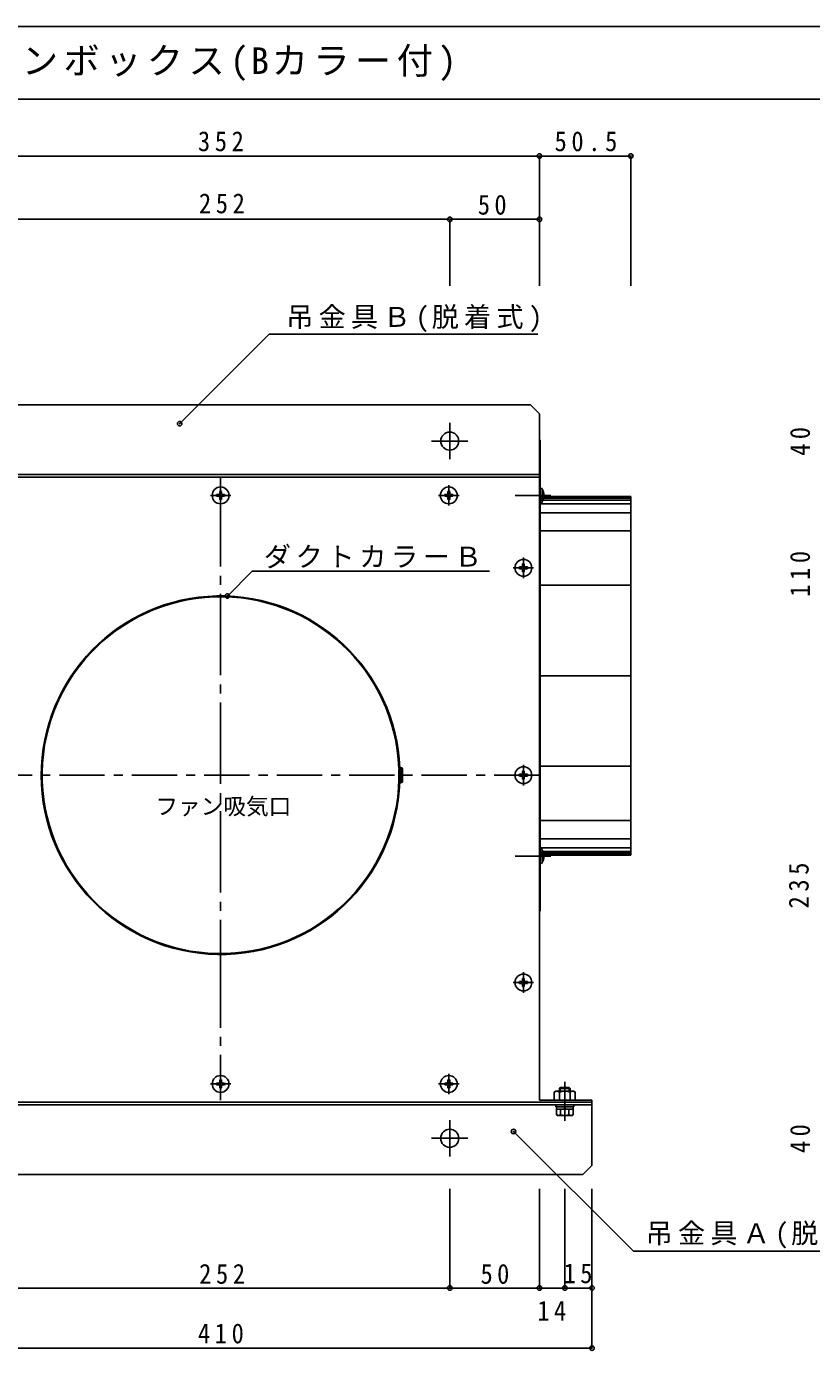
# Model space of a CAD drawing. Units: millimetres, scale not verified. Extents: x -2083 to 2037, y -682 to 723.
# Drawn here: x 389 to 822, y -13 to 723 of the extents above; entities that cross this region are included whole.
import ezdxf
from ezdxf.enums import TextEntityAlignment as Align

# ---------------------------------------------------------------- set-up
doc = ezdxf.new("R2010")
doc.units = ezdxf.units.MM
doc.header["$LTSCALE"] = 5
doc.header["$PDMODE"] = 32
doc.header["$PDSIZE"] = 2.5
doc.linetypes.add('CHAIN1', pattern=[8, 5, -1, 1, -1])
doc.linetypes.add('CHAIN2', pattern=[12, 9, -1, 1, -1])
doc.layers.add('0-0', color=4, linetype='Continuous')
doc.layers.add('F-0', color=2, linetype='Continuous')
doc.styles.add('ＭＳ ゴシック', font='')
doc.styles.get('ＭＳ ゴシック').set_extended_font_data('MS Gothic')

msp = doc.modelspace()

# ---------------------------------------------------------------- linework, layer by layer
at = {"layer": '0-0'}
for p, q in [((320.138, 651.871), (672.138, 651.871)), ((672.138, 651.871), (722.638, 651.871)), ((672.138, 651.871), (672.138, 580.228)), ((722.638, 651.871), (722.638, 580.228)), ((370.138, 616.929), (622.638, 616.929)), ((622.638, 616.929), (672.138, 616.929)), ((622.638, 616.929), (622.638, 580.228)), ((672.138, 616.929), (672.138, 580.228)), ((473.557, 504.086), (522.944, 553.473)), ((522.944, 553.473), (671.311, 553.473)), ((325.138, 514.461), (667.138, 514.461)), ((672.638, 476.061), (320.138, 476.061)), ((495.038, 464.967), (493.919, 464.95)), ((495.038, 463.955), (493.919, 463.971)), ((495.038, 464.967), (495.444, 465.155)), ((495.038, 463.955), (495.444, 463.766)), ((495.632, 465.561), (495.444, 465.155)), ((495.632, 463.361), (495.444, 463.766)), ((495.632, 465.561), (495.649, 466.68)), ((496.645, 465.561), (496.628, 466.68)), ((496.645, 465.561), (496.833, 465.155)), ((496.645, 463.361), (496.833, 463.766)), ((497.238, 464.967), (496.833, 465.155)), ((497.238, 463.955), (496.833, 463.766)), ((497.238, 464.967), (498.358, 464.95)), ((497.238, 463.955), (498.358, 463.971)), ((621.038, 464.967), (619.919, 464.95)), ((621.038, 463.955), (619.919, 463.971)), ((621.038, 464.967), (621.444, 465.155)), ((621.038, 463.955), (621.444, 463.766)), ((621.632, 465.561), (621.444, 465.155)), ((621.632, 463.361), (621.444, 463.766)), ((621.632, 465.561), (621.649, 466.68)), ((622.645, 465.561), (622.628, 466.68)), ((622.645, 465.561), (622.833, 465.155)), ((622.645, 463.361), (622.833, 463.766)), ((623.238, 464.967), (622.833, 465.155)), ((623.238, 463.955), (622.833, 463.766)), ((623.238, 464.967), (624.358, 464.95)), ((623.238, 463.955), (624.358, 463.971)), ((672.638, 468.011), (672.638, 460.911)), ((673.188, 468.461), (673.088, 468.461)), ((673.638, 468.011), (673.638, 460.911)), ((495.632, 463.361), (495.649, 462.241)), ((496.645, 463.361), (496.628, 462.241)), ((621.632, 463.361), (621.649, 462.241)), ((622.645, 463.361), (622.628, 462.241)), ((672.638, 463.168), (722.638, 463.168)), ((672.638, 462.868), (722.638, 462.868)), ((672.638, 461.868), (722.638, 461.868)), ((672.638, 459.868), (722.638, 459.868)), ((673.088, 460.461), (673.188, 460.461)), ((672.638, 454.868), (722.638, 454.868)), ((672.638, 444.868), (722.638, 444.868)), ((499.864, 408.891), (513.622, 422.648)), ((513.622, 422.648), (644.541, 422.648)), ((662.202, 424.967), (661.083, 424.95)), ((662.202, 423.955), (661.083, 423.971)), ((662.202, 424.967), (662.608, 425.155)), ((662.202, 423.955), (662.608, 423.766)), ((662.796, 425.561), (662.608, 425.155)), ((662.796, 423.361), (662.608, 423.766)), ((662.796, 425.561), (662.813, 426.68)), ((662.796, 423.361), (662.813, 422.241)), ((663.808, 425.561), (663.792, 426.68)), ((663.808, 423.361), (663.792, 422.241)), ((663.808, 425.561), (663.997, 425.155)), ((663.808, 423.361), (663.997, 423.766)), ((664.402, 424.967), (663.997, 425.155)), ((664.402, 423.955), (663.997, 423.766)), ((664.402, 424.967), (665.521, 424.95)), ((664.402, 423.955), (665.521, 423.971)), ((672.638, 414.868), (722.638, 414.868)), ((672.638, 364.868), (722.638, 364.868)), ((662.202, 310.467), (661.083, 310.45)), ((662.202, 309.455), (661.083, 309.471)), ((662.202, 310.467), (662.608, 310.655)), ((662.202, 309.455), (662.608, 309.266)), ((662.796, 311.061), (662.608, 310.655)), ((662.796, 308.861), (662.608, 309.266)), ((662.796, 311.061), (662.813, 312.18)), ((663.808, 311.061), (663.792, 312.18)), ((663.808, 311.061), (663.997, 310.655)), ((663.808, 308.861), (663.997, 309.266)), ((664.402, 310.467), (663.997, 310.655)), ((664.402, 309.455), (663.997, 309.266)), ((664.402, 310.467), (665.521, 310.45)), ((664.402, 309.455), (665.521, 309.471)), ((672.638, 314.868), (722.638, 314.868)), ((662.796, 308.861), (662.813, 307.741)), ((663.808, 308.861), (663.792, 307.741)), ((672.638, 284.868), (722.638, 284.868)), ((672.638, 274.868), (722.638, 274.868)), ((672.638, 269.868), (722.638, 269.868)), ((672.638, 268.825), (672.638, 261.725)), ((672.638, 267.868), (722.638, 267.868)), ((672.638, 266.868), (722.638, 266.868)), ((672.638, 266.568), (722.638, 266.568)), ((673.188, 269.275), (673.088, 269.275)), ((673.638, 268.825), (673.638, 261.725)), ((673.088, 261.275), (673.188, 261.275)), ((662.202, 195.967), (661.083, 195.95)), ((662.202, 194.955), (661.083, 194.971)), ((662.202, 195.967), (662.608, 196.155)), ((662.202, 194.955), (662.608, 194.766)), ((662.796, 196.561), (662.608, 196.155)), ((662.796, 194.361), (662.608, 194.766)), ((662.796, 196.561), (662.813, 197.68)), ((662.796, 194.361), (662.813, 193.241)), ((663.808, 196.561), (663.792, 197.68)), ((663.808, 194.361), (663.792, 193.241)), ((663.808, 196.561), (663.997, 196.155)), ((663.808, 194.361), (663.997, 194.766)), ((664.402, 195.967), (663.997, 196.155)), ((664.402, 194.955), (663.997, 194.766)), ((664.402, 195.967), (665.521, 195.95)), ((664.402, 194.955), (665.521, 194.971)), ((495.038, 139.967), (493.919, 139.95)), ((495.038, 139.967), (495.444, 140.155)), ((495.632, 140.561), (495.444, 140.155)), ((495.632, 140.561), (495.649, 141.68)), ((496.645, 140.561), (496.628, 141.68)), ((496.645, 140.561), (496.833, 140.155)), ((497.238, 139.967), (496.833, 140.155)), ((497.238, 139.967), (498.358, 139.95)), ((621.038, 139.967), (619.919, 139.95)), ((621.038, 139.967), (621.444, 140.155)), ((621.632, 140.561), (621.444, 140.155)), ((621.632, 140.561), (621.649, 141.68)), ((622.645, 140.561), (622.628, 141.68)), ((622.645, 140.561), (622.833, 140.155)), ((623.238, 139.967), (622.833, 140.155)), ((623.238, 139.967), (624.358, 139.95)), ((495.038, 138.955), (493.919, 138.971)), ((495.038, 138.955), (495.444, 138.766)), ((495.632, 138.361), (495.444, 138.766)), ((495.632, 138.361), (495.649, 137.241)), ((496.645, 138.361), (496.628, 137.241)), ((496.645, 138.361), (496.833, 138.766)), ((497.238, 138.955), (496.833, 138.766)), ((497.238, 138.955), (498.358, 138.971)), ((621.038, 138.955), (619.919, 138.971)), ((621.038, 138.955), (621.444, 138.766)), ((621.632, 138.361), (621.444, 138.766)), ((621.632, 138.361), (621.649, 137.241)), ((622.645, 138.361), (622.628, 137.241)), ((622.645, 138.361), (622.833, 138.766)), ((623.238, 138.955), (622.833, 138.766)), ((623.238, 138.955), (624.358, 138.971)), ((691.038, 135.461), (681.238, 135.461)), ((683.138, 137.019), (683.68, 137.561)), ((683.138, 137.019), (689.138, 137.019)), ((683.138, 135.461), (683.138, 137.019)), ((683.252, 130.461), (683.252, 134.956)), ((683.68, 137.561), (688.597, 137.561)), ((683.68, 135.461), (683.68, 137.561)), ((684.888, 137.561), (684.888, 137.561)), ((686.138, 137.561), (686.138, 137.561)), ((688.597, 137.561), (689.138, 137.019)), ((688.597, 135.461), (688.597, 137.561)), ((689.025, 130.461), (689.025, 134.956)), ((689.138, 135.461), (689.138, 137.019)), ((291.138, 127.861), (701.138, 127.861)), ((691.912, 130.461), (680.365, 130.461)), ((691.138, 127.861), (681.138, 127.861)), ((681.138, 127.861), (681.138, 126.861)), ((681.138, 126.861), (691.138, 126.861)), ((681.52, 122.418), (681.52, 125.561)), ((690.757, 125.561), (681.52, 125.561)), ((690.738, 126.861), (681.538, 126.861)), ((681.538, 125.561), (681.538, 126.861)), ((690.738, 125.561), (681.538, 125.561)), ((683.829, 122.418), (683.829, 125.561)), ((684.888, 126.361), (684.888, 126.361)), ((685.764, 125.561), (686.113, 126.861)), ((686.138, 126.361), (686.138, 126.361)), ((686.164, 125.561), (686.513, 126.861)), ((688.448, 122.418), (688.448, 125.561)), ((690.738, 125.561), (690.738, 126.861)), ((690.757, 122.418), (690.757, 125.561)), ((691.138, 126.861), (691.138, 127.861)), ((701.138, 94.461), (701.138, 129.461)), ((682.138, 122.061), (681.52, 122.418)), ((690.138, 122.061), (682.138, 122.061)), ((690.138, 122.061), (690.757, 122.418)), ((657.865, 113.189), (724.004, 47.05)), ((696.138, 89.461), (296.138, 89.461)), ((696.138, 89.461), (701.138, 94.461)), ((622.638, 26.757), (622.638, 81.532)), ((672.138, 26.757), (672.138, 81.532)), ((686.138, 26.757), (686.138, 81.532)), ((701.138, -6.417), (701.138, 81.532)), ((701.138, 26.757), (701.138, 81.532)), ((724.004, 47.05), (869.624, 47.05)), ((370.138, 26.757), (622.638, 26.757)), ((622.638, 26.757), (672.138, 26.757)), ((672.138, 26.757), (686.138, 26.757)), ((686.138, 26.757), (701.138, 26.757)), ((291.138, -6.417), (701.138, -6.417))]:
    msp.add_line(p, q, dxfattribs=at)
at = {"layer": '0-0', "linetype": 'CHAIN1'}
for p, q in [((622.638, 504.461), (622.638, 484.461)), ((612.638, 494.461), (632.638, 494.461)), ((496.138, 474.461), (496.138, 459.461)), ((491.138, 464.461), (501.138, 464.461)), ((491.138, 464.461), (501.138, 464.461)), ((496.138, 469.461), (496.138, 459.461)), ((617.138, 464.461), (627.138, 464.461)), ((617.138, 464.461), (627.138, 464.461)), ((622.138, 469.461), (622.138, 459.461)), ((622.138, 469.461), (622.138, 459.461)), ((678.532, 464.461), (658.711, 464.461)), ((663.302, 429.461), (663.302, 419.461)), ((663.302, 429.461), (663.302, 419.461)), ((658.302, 424.461), (668.302, 424.461)), ((658.302, 424.461), (668.302, 424.461)), ((672.138, 309.961), (320.138, 309.961)), ((658.302, 309.961), (668.302, 309.961)), ((658.302, 309.961), (668.302, 309.961)), ((663.302, 314.961), (663.302, 304.961)), ((663.302, 314.961), (663.302, 304.961)), ((678.532, 265.275), (658.711, 265.275)), ((663.302, 200.461), (663.302, 190.461)), ((663.302, 200.461), (663.302, 190.461)), ((496.138, 195.461), (496.138, 129.461)), ((658.302, 195.461), (668.302, 195.461)), ((658.302, 195.461), (668.302, 195.461)), ((496.138, 144.461), (496.138, 134.461)), ((622.138, 144.461), (622.138, 134.461)), ((622.138, 144.461), (622.138, 134.461)), ((686.138, 119.061), (686.138, 140.561)), ((491.138, 139.461), (501.138, 139.461)), ((491.138, 139.461), (501.138, 139.461)), ((617.138, 139.461), (627.138, 139.461)), ((617.138, 139.461), (627.138, 139.461)), ((622.638, 119.461), (622.638, 99.461)), ((612.638, 109.461), (632.638, 109.461))]:
    msp.add_line(p, q, dxfattribs=at)
at = {"layer": '0-0', "color": 7}
for p, q in [((672.138, 266.368), (672.138, 494.868)), ((672.138, 474.461), (320.138, 474.461)), ((722.638, 463.868), (672.638, 463.868)), ((722.638, 463.368), (722.638, 463.868)), ((722.638, 463.368), (672.138, 463.368)), ((595.029, 313.961), (596.056, 313.961)), ((595.077, 313.461), (596.056, 313.461)), ((595.077, 312.961), (595.578, 312.961)), ((595.556, 306.461), (596.056, 306.461)), ((595.556, 305.961), (596.056, 305.961)), ((722.638, 266.368), (672.138, 266.368)), ((672.138, 130.461), (672.138, 266.368)), ((672.638, 234.868), (672.638, 266.368)), ((722.638, 265.868), (672.638, 265.868)), ((672.638, 234.868), (672.138, 234.868)), ((291.138, 129.461), (701.138, 129.461)), ((701.138, 129.461), (671.138, 129.461)), ((701.138, 130.461), (672.138, 130.461)), ((701.138, 129.461), (701.138, 130.461))]:
    msp.add_line(p, q, dxfattribs=at)
at = {"layer": '0-0', "linetype": 'CHAIN2'}
for p, q in [((490.488, 464.461), (501.788, 464.461)), ((496.138, 470.111), (496.138, 195.461)), ((616.488, 464.461), (627.788, 464.461)), ((622.138, 470.111), (622.138, 458.811)), ((663.302, 430.111), (663.302, 418.811)), ((657.652, 424.461), (668.952, 424.461)), ((657.652, 309.961), (668.952, 309.961)), ((663.302, 315.611), (663.302, 304.311)), ((663.302, 201.111), (663.302, 189.811)), ((657.652, 195.461), (668.952, 195.461)), ((496.138, 145.111), (496.138, 133.811)), ((622.138, 145.111), (622.138, 133.811)), ((490.488, 139.461), (501.788, 139.461)), ((616.488, 139.461), (627.788, 139.461))]:
    msp.add_line(p, q, dxfattribs=at)
at = {"layer": '0-0'}
for points in [[(667.138, 514.461), (672.138, 509.461), (672.138, 474.461)], [(680.365, 130.461), (680.365, 134.956), (681.238, 135.461)], [(691.912, 130.461), (691.912, 134.956), (691.038, 135.461)]]:
    msp.add_lwpolyline(points, dxfattribs=at)
at = {"layer": '0-0', "color": 7}
for points in [[(672.638, 266.368), (672.638, 494.868), (672.138, 494.868)], [(722.638, 265.868), (722.638, 266.368), (722.638, 463.368)]]:
    msp.add_lwpolyline(points, dxfattribs=at)
at = {"layer": '0-0'}
for centre, radius in [((622.638, 494.461), 5), ((496.138, 464.461), 4.65), ((622.138, 464.461), 4.65), ((663.302, 424.461), 4.65), ((663.302, 309.961), 4.65), ((663.302, 195.461), 4.65), ((496.138, 139.461), 4.65), ((622.138, 139.461), 4.65), ((622.638, 109.461), 5)]:
    msp.add_circle(centre, radius, dxfattribs=at)
for centre, radius, start, end in [((496.138, 464.461), 2.273, 167.56226, 192.43773), ((496.138, 464.461), 2.273, 77.56226, 102.43773), ((496.138, 464.461), 2.273, 347.56226, 12.43773), ((622.138, 464.461), 2.273, 167.56226, 192.43773), ((622.138, 464.461), 2.273, 77.56226, 102.43773), ((622.138, 464.461), 2.273, 347.56226, 12.43773), ((673.088, 468.011), 0.45, 90, 180), ((673.188, 468.011), 0.45, 0, 90), ((667.837, 464.461), 6.801, 328.536, 31.46402), ((496.138, 464.461), 2.273, 257.56226, 282.43773), ((622.138, 464.461), 2.273, 257.56226, 282.43773), ((673.088, 460.911), 0.45, 180, 270), ((673.188, 460.911), 0.45, 270, 0), ((663.302, 424.461), 2.273, 167.56226, 192.43773), ((663.302, 424.461), 2.273, 77.56226, 102.43773), ((663.302, 424.461), 2.273, 257.56226, 282.43773), ((663.302, 424.461), 2.273, 347.56226, 12.43773), ((663.302, 309.961), 2.273, 167.56226, 192.43773), ((663.302, 309.961), 2.273, 77.56226, 102.43773), ((663.302, 309.961), 2.273, 347.56226, 12.43773), ((663.302, 309.961), 2.273, 257.56226, 282.43773), ((673.088, 268.825), 0.45, 90, 180), ((673.188, 268.825), 0.45, 0, 90), ((667.837, 265.275), 6.801, 328.536, 31.46402), ((673.088, 261.725), 0.45, 180, 270), ((673.188, 261.725), 0.45, 270, 0), ((663.302, 195.461), 2.273, 167.56226, 192.43773), ((663.302, 195.461), 2.273, 77.56226, 102.43773), ((663.302, 195.461), 2.273, 257.56226, 282.43773), ((663.302, 195.461), 2.273, 347.56226, 12.43773), ((496.138, 139.461), 2.273, 167.56226, 192.43773), ((496.138, 139.461), 2.273, 77.56226, 102.43773), ((496.138, 139.461), 2.273, 347.56226, 12.43773), ((622.138, 139.461), 2.273, 167.56226, 192.43773), ((622.138, 139.461), 2.273, 77.56226, 102.43773), ((622.138, 139.461), 2.273, 347.56226, 12.43773), ((496.138, 139.461), 2.273, 257.56226, 282.43773), ((622.138, 139.461), 2.273, 257.56226, 282.43773), ((681.808, 132.847), 2.556, 55.61586, 124.38412), ((686.138, 125.85), 9.553, 72.41209, 107.58789), ((690.468, 132.847), 2.556, 55.61586, 124.38412), ((682.674, 124.105), 2.045, 235.61575, 304.38423), ((686.138, 129.703), 7.643, 252.41203, 287.58795), ((689.602, 124.105), 2.045, 235.61575, 304.38423)]:
    msp.add_arc(centre, radius, start, end, dxfattribs=at)
at = {"layer": '0-0', "color": 7}
for centre, radius, start, end in [((496.138, 309.961), 99, 2.31561, 357.90051), ((496.138, 309.961), 98.5, 2.22044, 1.66447), ((595.029, 313.961), 0.5, 183.11968, 270), ((595.077, 312.961), 0.5, 90, 182.33925), ((521.638, 309.961), 73, 1.65388, 2.33925), ((521.638, 309.961), 73.5, 357.28905, 2.33925), ((521.638, 309.961), 74, 357.28905, 2.32344), ((595.578, 312.961), 0.5, 2.32344, 90), ((596.056, 313.461), 0.5, 2.69274, 90), ((521.638, 309.961), 74.5, 357.30726, 2.69274), ((521.638, 309.961), 75, 357.30726, 2.69274), ((595.556, 306.461), 0.5, 177.28905, 270), ((596.056, 306.461), 0.5, 270, 357.30726)]:
    msp.add_arc(centre, radius, start, end, dxfattribs=at)
at = {"layer": '0-0', "color": 5}
for p in [(672.138, 651.871), (722.638, 651.871), (622.638, 616.929), (672.138, 616.929), (473.557, 504.086), (499.864, 408.891), (657.865, 113.189), (622.638, 26.757), (672.138, 26.757), (686.138, 26.757), (701.138, 26.757), (701.138, -6.417)]:
    msp.add_point(p, dxfattribs=at)
at = {"layer": 'F-0', "color": 5}
msp.add_line((16.664, 683.308), (2036.664, 683.308), dxfattribs=at)
msp.add_lwpolyline([(16.664, -681.692), (16.664, 723.308), (2036.664, 723.308)], dxfattribs=at)

# ---------------------------------------------------------------- texts
at = {"layer": '0-0', "style": 'ＭＳ ゴシック'}
msp.add_text('ファン吸気口', height=9.164, dxfattribs=at).set_placement((460.155, 285.448), align=Align.BOTTOM_LEFT)
at = {"layer": '0-0', "color": 7, "char_height": 11, "attachment_point": 7, "style": 'ＭＳ ゴシック'}
for s, insert in [('\\T1.38;\\W0.9;352', (483.638, 654.371)), ('\\T1.38;\\W0.9;50.5', (680.513, 654.371)), ('\\T1.38;\\W0.9;252', (484.206, 620.071)), ('\\T1.36;\\W0.9;50', (638.133, 619.345)), ('\\T1.19;吊金具Ｂ(脱着式)', (532.355, 554.607)), ('\\T1.17;ダクトカラーＢ', (519.977, 424.134)), ('\\T1.19;吊金具Ａ(脱着式)', (730.766, 48.611)), ('\\T1.38;\\W0.9;252', (484.317, 28.946)), ('\\T1.36;\\W0.9;50', (639.635, 28.946)), ('\\T1.36;\\W0.9;15', (685.513, 29.257)), ('\\T1.36;\\W0.9;14', (670.997, 8.784)), ('\\T1.38;\\W0.9;410', (483.638, -3.917))]:
    msp.add_mtext(s, dxfattribs=dict(at, insert=insert))
at = {"layer": '0-0', "color": 7, "char_height": 11, "attachment_point": 7, "rotation": 90, "style": 'ＭＳ ゴシック'}
for s, insert in [('\\T1.36;\\W0.9;40', (821.621, 486.336)), ('\\T1.38;\\W0.9;110', (821.632, 408.483)), ('\\T1.38;\\W0.9;235', (820.921, 236.387)), ('\\T1.36;\\W0.9;40', (821.621, 101.336))]:
    msp.add_mtext(s, dxfattribs=dict(at, insert=insert))
at = {"layer": 'F-0', "color": 7, "insert": (41.664, 693.308), "char_height": 14.66, "attachment_point": 7, "style": 'ＭＳ ゴシック'}
msp.add_mtext('\\T1.15;陽のまど・SS-F17型ソーラーファンボックス(Bカラー付)', dxfattribs=at)

doc.saveas('drawing.dxf')
